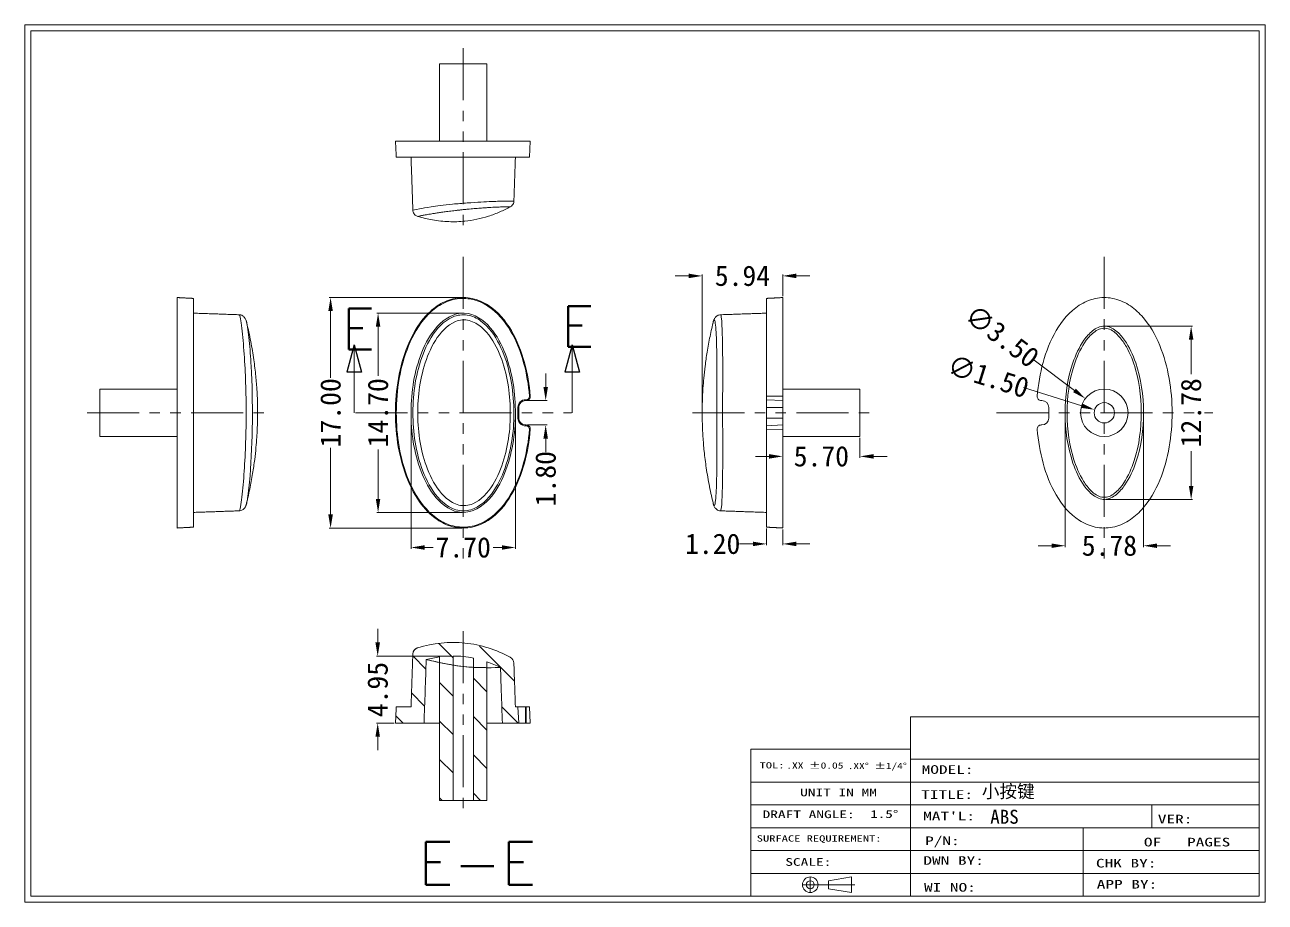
# Model space of a CAD drawing. Extents: x 25 to 585, y 188 to 465.
# Drawn here: x 459.1 to 550.6, y 374.3 to 439 of the extents above; entities that cross this region are included whole.
import ezdxf
from ezdxf.enums import TextEntityAlignment as Align

# ---------------------------------------------------------------- set-up
doc = ezdxf.new("R2010")
doc.units = 0
doc.header["$MEASUREMENT"] = 0
doc.linetypes.add('PHANTOM', pattern=[2.5, 1.25, -0.25, 0.25, -0.25, 0.25, -0.25])
doc.layers.add('40', color=7, linetype='Continuous')
doc.layers.add('TOP', color=7, linetype='Continuous')
doc.styles.add('blockfont', font='simplex.shx', dxfattribs={"bigfont": 'bigfont'})
doc.dimstyles.new('2', dxfattribs={"dimtxt": 1.5, "dimasz": 1, "dimexe": 0.1, "dimexo": 0.1, "dimgap": 0.09, "dimtad": 0, "dimzin": 0, "dimdsep": 46, "dimtxsty": 'Standard', "dimcen": 0, "dimclrd": 4, "dimclre": 4, "dimclrt": 3, "dimadec": 1, "dimazin": 0, "dimtfac": 1, "dimtofl": 0, "dimtmove": 0, "dimatfit": 3, "dimfxl": 0.18, "dimtolj": 1, "dimtzin": 0, "dimlwd": 9, "dimlwe": 9, "dimarcsym": 0})

# ---------------------------------------------------------------- blocks, each defined once
blk = doc.blocks.new('HATCH9')
at = {"color": 200, "linetype": 'Continuous'}
for p, q in [((485.055, 370.468), (485.605, 371.017)), ((486.309, 368.894), (487.277, 369.86)), ((489.044, 368.798), (490.011, 369.765)), ((479.355, 367.6), (479.551, 367.796)), ((481.38, 366.796), (482.381, 367.796)), ((484.21, 366.796), (485.211, 367.796)), ((487.04, 366.796), (488.041, 367.796)), ((489.87, 366.796), (490.922, 367.848)), ((479.355, 364.773), (479.878, 365.296)), ((481.707, 364.296), (482.708, 365.296)), ((484.537, 364.296), (485.538, 365.296)), ((487.367, 364.296), (488.368, 365.296)), ((488.161, 362.263), (490.735, 364.834)), ((485.055, 361.986), (486.267, 363.197))]:
    blk.add_line(p, q, dxfattribs=at)
blk = doc.blocks.new('ASSORTED_DRAFT9')
at = {"color": 13}
for p, q in [((525.658, 376.797, 525.658), (523.658, 377.333)), ((523.658, 376.261), (523.658, 377.333)), ((525.658, 376.797, 525.658), (523.658, 376.261))]:
    blk.add_line(p, q, dxfattribs=at)
blk = doc.blocks.new('ASSORTED_DRAFT10')
at = {"color": 13}
for p, q in [((525.658, 355.314, 525.658), (523.658, 355.85)), ((523.658, 354.778), (523.658, 355.85)), ((525.658, 355.314, 525.658), (523.658, 354.778))]:
    blk.add_line(p, q, dxfattribs=at)
blk = doc.blocks.new('*D15')
at = {"color": 4, "linetype": 'Continuous', "lineweight": 9}
for p, q in [((491.371, 418.882), (481.584, 418.882)), ((481.684, 417.882), (481.684, 412.972)), ((481.684, 402.882), (481.684, 407.792)), ((491.371, 401.882), (481.584, 401.882))]:
    blk.add_line(p, q, dxfattribs=at)
for points in [[(481.517, 417.882), (481.851, 417.882), (481.684, 418.882)], [(481.517, 402.882), (481.851, 402.882), (481.684, 401.882)]]:
    blk.add_solid(points, dxfattribs=at)
at = {"layer": 'Defpoints', "color": 0, "linetype": 'Continuous', "lineweight": 9}
for p in [(491.471, 418.882), (481.684, 401.882), (491.471, 401.882)]:
    blk.add_point(p, dxfattribs=at)
at = {"color": 3, "linetype": 'Continuous', "lineweight": 9, "insert": (481.684, 410.382), "char_height": 1.5, "attachment_point": 5, "rotation": 90}
blk.add_mtext('\\A1;17.00', dxfattribs=at)
blk = doc.blocks.new('*D16')
at = {"color": 4, "linetype": 'Continuous', "lineweight": 9}
for p, q in [((491.371, 417.732), (485.088, 417.732)), ((485.188, 416.732), (485.188, 413.097)), ((485.188, 404.032), (485.188, 407.667)), ((491.371, 403.032), (485.088, 403.032))]:
    blk.add_line(p, q, dxfattribs=at)
for points in [[(485.021, 416.732), (485.354, 416.732), (485.188, 417.732)], [(485.021, 404.032), (485.354, 404.032), (485.188, 403.032)]]:
    blk.add_solid(points, dxfattribs=at)
at = {"layer": 'Defpoints', "color": 0, "linetype": 'Continuous', "lineweight": 9}
for p in [(485.188, 417.732), (491.471, 417.732), (491.471, 403.032)]:
    blk.add_point(p, dxfattribs=at)
at = {"color": 3, "linetype": 'Continuous', "lineweight": 9, "insert": (485.188, 410.382), "char_height": 1.5, "attachment_point": 5, "rotation": 90}
blk.add_mtext('\\A1;14.70', dxfattribs=at)
blk = doc.blocks.new('*D17')
at = {"color": 4, "linetype": 'Continuous', "lineweight": 9}
for p, q in [((487.621, 410.282), (487.621, 400.345)), ((495.321, 410.282), (495.321, 400.345)), ((488.621, 400.445), (489.256, 400.445)), ((494.321, 400.445), (493.686, 400.445))]:
    blk.add_line(p, q, dxfattribs=at)
for points in [[(488.621, 400.611), (488.621, 400.278), (487.621, 400.445)], [(494.321, 400.611), (494.321, 400.278), (495.321, 400.445)]]:
    blk.add_solid(points, dxfattribs=at)
at = {"layer": 'Defpoints', "color": 0, "linetype": 'Continuous', "lineweight": 9}
for p in [(487.621, 410.382), (495.321, 410.382), (495.321, 400.445)]:
    blk.add_point(p, dxfattribs=at)
at = {"color": 3, "linetype": 'Continuous', "lineweight": 9, "insert": (491.471, 400.445), "char_height": 1.5, "attachment_point": 5}
blk.add_mtext('\\A1;7.70', dxfattribs=at)
blk = doc.blocks.new('*D18')
at = {"color": 4, "linetype": 'Continuous', "lineweight": 9}
for p, q in [((535.881, 410.282), (535.881, 400.475)), ((541.664, 410.282), (541.664, 400.475)), ((534.881, 400.575), (533.881, 400.575)), ((542.664, 400.575), (543.664, 400.575))]:
    blk.add_line(p, q, dxfattribs=at)
for points in [[(534.881, 400.742), (534.881, 400.409), (535.881, 400.575)], [(542.664, 400.742), (542.664, 400.409), (541.664, 400.575)]]:
    blk.add_solid(points, dxfattribs=at)
at = {"layer": 'Defpoints', "color": 0, "linetype": 'Continuous', "lineweight": 9}
for p in [(535.881, 410.382), (541.664, 410.382), (541.664, 400.575)]:
    blk.add_point(p, dxfattribs=at)
at = {"color": 3, "linetype": 'Continuous', "lineweight": 9, "insert": (539.148, 400.575), "char_height": 1.5, "attachment_point": 5}
blk.add_mtext('\\A1;5.78', dxfattribs=at)
blk = doc.blocks.new('*D19')
at = {"color": 4, "linetype": 'Continuous', "lineweight": 9}
for p, q in [((538.872, 416.773), (545.278, 416.773)), ((545.178, 415.773), (545.178, 413.222)), ((545.178, 404.991), (545.178, 407.542)), ((538.873, 403.991), (545.278, 403.991))]:
    blk.add_line(p, q, dxfattribs=at)
for points in [[(545.012, 415.773), (545.345, 415.773), (545.178, 416.773)], [(545.012, 404.991), (545.345, 404.991), (545.178, 403.991)]]:
    blk.add_solid(points, dxfattribs=at)
at = {"layer": 'Defpoints', "color": 0, "linetype": 'Continuous', "lineweight": 9}
for p in [(538.772, 416.773), (545.178, 416.773), (538.773, 403.991)]:
    blk.add_point(p, dxfattribs=at)
at = {"color": 3, "linetype": 'Continuous', "lineweight": 9, "insert": (545.178, 410.382), "char_height": 1.5, "attachment_point": 5, "rotation": 90}
blk.add_mtext('\\A1;12.78', dxfattribs=at)
blk = doc.blocks.new('*D20')
at = {"color": 4, "linetype": 'Continuous', "lineweight": 9}
blk.add_line((533.603, 414.257), (536.572, 412.031), dxfattribs=at)
blk.add_solid([(536.672, 412.165), (536.472, 411.898), (537.372, 411.431)], dxfattribs=at)
at = {"layer": 'Defpoints', "color": 0, "linetype": 'Continuous', "lineweight": 9}
for p in [(537.372, 411.431), (540.173, 409.332)]:
    blk.add_point(p, dxfattribs=at)
at = {"color": 3, "linetype": 'Continuous', "lineweight": 9, "insert": (531.23, 416.035), "char_height": 1.5, "attachment_point": 5, "rotation": 323.1445}
blk.add_mtext('\\A1;∅3.50', dxfattribs=at)
blk = doc.blocks.new('*D21')
at = {"color": 4, "linetype": 'Continuous', "lineweight": 9}
blk.add_line((532.804, 412.247), (537.102, 410.904), dxfattribs=at)
blk.add_solid([(537.152, 411.063), (537.052, 410.745), (538.057, 410.606)], dxfattribs=at)
at = {"layer": 'Defpoints', "color": 0, "linetype": 'Continuous', "lineweight": 9}
for p in [(538.057, 410.606), (539.488, 410.158)]:
    blk.add_point(p, dxfattribs=at)
at = {"color": 3, "linetype": 'Continuous', "lineweight": 9, "insert": (530.213, 413.058), "char_height": 1.5, "attachment_point": 5, "rotation": 342.64046}
blk.add_mtext('\\A1;∅1.50', dxfattribs=at)
blk = doc.blocks.new('*D22')
at = {"color": 4, "linetype": 'Continuous', "lineweight": 9}
for p, q in [((497.555, 412.282), (497.555, 413.282)), ((496.222, 411.282), (497.655, 411.282)), ((496.222, 409.482), (497.655, 409.482)), ((497.555, 408.482), (497.555, 407.482))]:
    blk.add_line(p, q, dxfattribs=at)
for points in [[(497.388, 412.282), (497.721, 412.282), (497.555, 411.282)], [(497.388, 408.482), (497.721, 408.482), (497.555, 409.482)]]:
    blk.add_solid(points, dxfattribs=at)
at = {"layer": 'Defpoints', "color": 0, "linetype": 'Continuous', "lineweight": 9}
for p in [(496.122, 411.282), (496.122, 409.482), (497.555, 409.482)]:
    blk.add_point(p, dxfattribs=at)
at = {"color": 3, "linetype": 'Continuous', "lineweight": 9, "insert": (497.555, 405.517), "char_height": 1.5, "attachment_point": 5, "rotation": 90}
blk.add_mtext('\\A1;1.80', dxfattribs=at)
blk = doc.blocks.new('*D23')
at = {"color": 4, "linetype": 'Continuous', "lineweight": 9}
for p, q in [((513.843, 401.845), (513.843, 400.609)), ((515.043, 401.782), (515.043, 400.609)), ((512.843, 400.709), (511.843, 400.709)), ((516.043, 400.709), (517.043, 400.709))]:
    blk.add_line(p, q, dxfattribs=at)
for points in [[(512.843, 400.875), (512.843, 400.542), (513.843, 400.709)], [(516.043, 400.875), (516.043, 400.542), (515.043, 400.709)]]:
    blk.add_solid(points, dxfattribs=at)
at = {"layer": 'Defpoints', "color": 0, "linetype": 'Continuous', "lineweight": 9}
for p in [(513.843, 401.945), (515.043, 401.882), (513.843, 400.709)]:
    blk.add_point(p, dxfattribs=at)
at = {"color": 3, "linetype": 'Continuous', "lineweight": 9, "insert": (509.878, 400.709), "char_height": 1.5, "attachment_point": 5}
blk.add_mtext('\\A1;1.20', dxfattribs=at)
blk = doc.blocks.new('*D24')
at = {"color": 4, "linetype": 'Continuous', "lineweight": 9}
for p, q in [((508.102, 420.479), (507.102, 420.479)), ((509.102, 410.482), (509.102, 420.579)), ((515.043, 418.979), (515.043, 420.579)), ((516.043, 420.479), (517.043, 420.479))]:
    blk.add_line(p, q, dxfattribs=at)
for points in [[(508.102, 420.646), (508.102, 420.312), (509.102, 420.479)], [(516.043, 420.646), (516.043, 420.312), (515.043, 420.479)]]:
    blk.add_solid(points, dxfattribs=at)
at = {"layer": 'Defpoints', "color": 0, "linetype": 'Continuous', "lineweight": 9}
for p in [(509.102, 420.479), (515.043, 418.879), (509.102, 410.382)]:
    blk.add_point(p, dxfattribs=at)
at = {"color": 3, "linetype": 'Continuous', "lineweight": 9, "insert": (512.073, 420.479), "char_height": 1.5, "attachment_point": 5}
blk.add_mtext('\\A1;5.94', dxfattribs=at)
blk = doc.blocks.new('*D25')
at = {"color": 4, "linetype": 'Continuous', "lineweight": 9}
for p, q in [((515.044, 408.532), (515.044, 407.064)), ((520.743, 408.532), (520.743, 407.064)), ((514.044, 407.164), (513.044, 407.164)), ((521.743, 407.164), (522.743, 407.164))]:
    blk.add_line(p, q, dxfattribs=at)
for points in [[(514.044, 407.331), (514.044, 406.998), (515.044, 407.164)], [(521.743, 407.331), (521.743, 406.998), (520.743, 407.164)]]:
    blk.add_solid(points, dxfattribs=at)
at = {"layer": 'Defpoints', "color": 0, "linetype": 'Continuous', "lineweight": 9}
for p in [(515.044, 408.632), (520.743, 408.632), (520.743, 407.164)]:
    blk.add_point(p, dxfattribs=at)
at = {"color": 3, "linetype": 'Continuous', "lineweight": 9, "insert": (517.894, 407.164), "char_height": 1.5, "attachment_point": 5}
blk.add_mtext('\\A1;5.70', dxfattribs=at)
blk = doc.blocks.new('*D26')
at = {"color": 4, "linetype": 'Continuous', "lineweight": 9}
for p, q in [((485.16, 393.44), (485.16, 394.44)), ((490.621, 392.44), (485.06, 392.44)), ((486.371, 387.49), (485.06, 387.49)), ((485.16, 386.49), (485.16, 385.49))]:
    blk.add_line(p, q, dxfattribs=at)
for points in [[(484.993, 393.44), (485.327, 393.44), (485.16, 392.44)], [(484.993, 386.49), (485.327, 386.49), (485.16, 387.49)]]:
    blk.add_solid(points, dxfattribs=at)
at = {"layer": 'Defpoints', "color": 0, "linetype": 'Continuous', "lineweight": 9}
for p in [(485.16, 392.44), (490.721, 392.44), (486.471, 387.49)]:
    blk.add_point(p, dxfattribs=at)
at = {"color": 3, "linetype": 'Continuous', "lineweight": 9, "insert": (485.16, 389.965), "char_height": 1.5, "attachment_point": 5, "rotation": 90}
blk.add_mtext('\\A1;4.95', dxfattribs=at)
blk = doc.blocks.new('*T146')
at = {"linetype": 'ByBlock', "width": 1.2}
blk.add_text('WI NO:', height=1.8, dxfattribs=at).set_placement((320.43, 5.76), (331.23, 5.76), align=Align.FIT)
blk = doc.blocks.new('*T150')
at = {"linetype": 'ByBlock', "width": 1.090909}
blk.add_text('DRAFT ANGLE:', height=1.6, dxfattribs=at).set_placement((279.54, 21.07), (298.74, 21.07), align=Align.FIT)
blk = doc.blocks.new('*T152')
at = {"linetype": 'ByBlock', "width": 1.111111}
blk.add_text('UNIT IN MM', height=1.6, dxfattribs=at).set_placement((287.36, 25.63), (303.36, 25.63), align=Align.FIT)
blk = doc.blocks.new('*T149')
at = {"linetype": 'ByBlock', "width": 1.309524}
blk.add_text('.XX %%p0.05', height=1.3, dxfattribs=at).set_placement((284.48, 31.39), (296.39, 31.39), align=Align.FIT)
blk = doc.blocks.new('*T153')
at = {"linetype": 'ByBlock', "width": 1.2}
blk.add_text('SCALE:', height=1.6, dxfattribs=at).set_placement((284.27, 11.14), (293.87, 11.14), align=Align.FIT)
blk = doc.blocks.new('*T151')
at = {"linetype": 'ByBlock', "width": 1.071429}
blk.add_text('SURFACE REQUIREMENT:', height=1.3, dxfattribs=at).set_placement((278.32, 16.19), (304.32, 16.19), align=Align.FIT)
blk = doc.blocks.new('*T148')
at = {"linetype": 'ByBlock', "width": 1.333333}
blk.add_text('TOL:', height=1.3, dxfattribs=at).set_placement((278.91, 31.43), (284.11, 31.43), align=Align.FIT)
blk = doc.blocks.new('*T154')
at = {"linetype": 'ByBlock', "width": 1.571429}
blk.add_text('1.5%%d', height=1.6, dxfattribs=at).set_placement((301.97, 21.12), (307.84, 21.12), align=Align.FIT)
blk = doc.blocks.new('*T147')
at = {"linetype": 'ByBlock', "width": 1.1875}
blk.add_text('.XX%%d %%p1/4%%d', height=1.3, dxfattribs=at).set_placement((297.28, 31.29), (309.63, 31.29), align=Align.FIT)
blk = doc.blocks.new('*T158')
at = {"linetype": 'ByBlock', "width": 1.285714}
blk.add_text('TITLE:', height=1.8, dxfattribs=at).set_placement((319.85, 25.09), (330.65, 25.09), align=Align.FIT)
blk = doc.blocks.new('*T155')
at = {"linetype": 'ByBlock', "width": 1.2}
blk.add_text('MODEL:', height=1.8, dxfattribs=at).set_placement((319.94, 30.3), (330.74, 30.3), align=Align.FIT)
blk = doc.blocks.new('*T157')
at = {"linetype": 'ByBlock', "width": 1.333333}
blk.add_text('P/N:', height=1.8, dxfattribs=at).set_placement((320.66, 15.46), (327.86, 15.46), align=Align.FIT)
blk = doc.blocks.new('*T156')
at = {"linetype": 'ByBlock', "width": 1.105263}
blk.add_text('DWN BY:', height=1.8, dxfattribs=at).set_placement((320.3, 11.35), (332.9, 11.35), align=Align.FIT)
blk = doc.blocks.new('*T159')
at = {"linetype": 'ByBlock', "width": 1.333333}
blk.add_text("MAT'L:", height=1.8, dxfattribs=at).set_placement((320.26, 20.61), (331.06, 20.61), align=Align.FIT)
blk = doc.blocks.new('*T144')
at = {"linetype": 'ByBlock', "width": 1.166667}
blk.add_text('APP BY:', height=1.8, dxfattribs=at).set_placement((356.43, 6.4), (369.03, 6.4), align=Align.FIT)
blk = doc.blocks.new('*T161')
at = {"linetype": 'ByBlock', "width": 1.034483}
blk.add_text('OF   PAGES', height=1.8, dxfattribs=at).set_placement((366.25, 15.18), (384.25, 15.18), align=Align.FIT)
blk = doc.blocks.new('*T160')
at = {"linetype": 'ByBlock', "width": 1.2}
blk.add_text('VER:', height=1.8, dxfattribs=at).set_placement((369.15, 19.98), (376.35, 19.98), align=Align.FIT)
blk = doc.blocks.new('*T145')
at = {"linetype": 'ByBlock', "width": 1.166667}
blk.add_text('CHK BY:', height=1.8, dxfattribs=at).set_placement((356.26, 10.79), (368.86, 10.79), align=Align.FIT)

msp = doc.modelspace()

# ---------------------------------------------------------------- linework, layer by layer
at = {"color": 7, "linetype": 'Continuous', "lineweight": 9}
for p, q in [((459.123, 374.282), (459.123, 439)), ((459.123, 439), (550.643, 439)), ((459.558, 374.718), (459.558, 438.564)), ((459.558, 438.564), (550.207, 438.564)), ((550.207, 374.718), (550.207, 438.564)), ((550.643, 374.282), (550.643, 439)), ((459.558, 374.718), (550.207, 374.718)), ((459.123, 374.282), (550.643, 374.282))]:
    msp.add_line(p, q, dxfattribs=at)
at = {"lineweight": 9}
for p, q in [((524.466, 387.966), (550.207, 387.966)), ((524.466, 387.966), (524.466, 374.718)), ((550.207, 387.966), (550.207, 374.718)), ((512.685, 385.578), (512.685, 374.718)), ((512.685, 385.578), (524.466, 385.578)), ((524.466, 385.578), (524.466, 374.718)), ((524.466, 384.827), (550.207, 384.827)), ((524.466, 383.141), (512.685, 383.141)), ((524.466, 383.141), (550.207, 383.141)), ((512.685, 381.457), (524.466, 381.457)), ((524.466, 381.457), (550.207, 381.457)), ((542.27, 379.772), (542.27, 381.457)), ((512.685, 379.772), (524.466, 379.772)), ((524.466, 379.772), (550.207, 379.772)), ((537.223, 379.772), (537.223, 374.718)), ((512.685, 378.087), (524.466, 378.087)), ((524.466, 378.087), (550.207, 378.087)), ((512.685, 376.402), (524.466, 376.402)), ((524.466, 376.402), (550.207, 376.402)), ((518.433, 375.856), (520.13, 376.141)), ((518.433, 375.856), (518.433, 375.278)), ((518.433, 375.278), (520.13, 374.994)), ((520.13, 376.141), (520.13, 374.994))]:
    msp.add_line(p, q, dxfattribs=at)
at = {"color": 3, "lineweight": 9}
for p, q in [((516.502, 375.567), (520.365, 375.567)), ((517.076, 376.141), (517.076, 374.994))]:
    msp.add_line(p, q, dxfattribs=at)
at = {"lineweight": 9}
for radius in [0.573, 0.289]:
    msp.add_circle((517.076, 375.567), radius, dxfattribs=at)
at = {"layer": '40', "color": 1, "linetype": 'PHANTOM', "lineweight": 9, "ltscale": 3.06898}
for p, q in [((491.471, 437.269), (491.471, 423.597)), ((491.471, 421.882), (491.471, 398.882)), ((538.772, 421.882), (538.772, 398.882)), ((463.718, 410.382), (477.082, 410.382)), ((483.521, 410.382), (499.471, 410.382)), ((508.377, 410.382), (521.741, 410.382)), ((530.823, 410.382), (546.772, 410.382)), ((491.471, 394.265), (491.471, 380.593))]:
    msp.add_line(p, q, dxfattribs=at)
at = {"layer": '40', "color": 7, "linetype": 'Continuous', "lineweight": 9}
for p, q in [((489.721, 436.125), (493.221, 436.125)), ((489.721, 436.125), (489.721, 430.425)), ((493.221, 430.425), (493.221, 436.125)), ((496.358, 429.225), (496.421, 430.425)), ((496.359, 429.225), (496.422, 430.425)), ((464.658, 408.632), (464.658, 412.132)), ((470.358, 412.132), (464.658, 412.132)), ((520.743, 412.132), (515.044, 412.132)), ((520.743, 408.632), (520.743, 412.132)), ((496.122, 411.345), (496.071, 411.345)), ((496.071, 411.345), (496.071, 411.282)), ((496.071, 411.282), (496.122, 411.282)), ((496.122, 411.282), (496.122, 411.345)), ((496.358, 411.601), (496.421, 411.606)), ((513.843, 411.601), (515.043, 411.606)), ((513.843, 411.345), (513.843, 411.601)), ((515.043, 411.282), (513.843, 411.345)), ((513.843, 411.345), (513.843, 410.782)), ((515.043, 411.606), (515.043, 411.282)), ((515.043, 411.282), (515.043, 410.782)), ((534.172, 411.282), (534.122, 411.282)), ((495.508, 410.782), (495.508, 409.982)), ((495.571, 410.782), (495.508, 410.782)), ((495.571, 409.982), (495.571, 410.782)), ((513.843, 410.782), (513.843, 409.982)), ((515.043, 410.782), (513.843, 410.782)), ((515.043, 409.982), (515.043, 410.782)), ((534.672, 409.982), (534.672, 410.782)), ((495.508, 409.982), (495.571, 409.982)), ((496.071, 409.482), (496.071, 409.419)), ((496.122, 409.482), (496.071, 409.482)), ((496.071, 409.419), (496.122, 409.419)), ((496.122, 409.419), (496.122, 409.482)), ((496.421, 409.157), (496.358, 409.162)), ((513.843, 409.419), (513.843, 409.982)), ((513.843, 409.982), (515.043, 409.982)), ((513.843, 409.419), (515.043, 409.482)), ((513.843, 409.419), (513.843, 409.162)), ((515.043, 409.157), (513.843, 409.162)), ((515.043, 409.982), (515.043, 409.482)), ((515.043, 409.482), (515.043, 409.157)), ((534.122, 409.482), (534.172, 409.482)), ((464.658, 408.632), (470.358, 408.632)), ((515.044, 408.632), (520.743, 408.632)), ((489.721, 392.372), (489.721, 381.79)), ((490.721, 392.44), (490.721, 381.79)), ((492.221, 381.79), (492.221, 392.292)), ((493.221, 381.79), (493.221, 392.017)), ((487.621, 388.69), (486.533, 388.69)), ((495.508, 388.69), (495.32, 388.69)), ((495.508, 388.69), (495.571, 387.49)), ((495.508, 388.69), (496.071, 388.69)), ((496.071, 388.69), (496.071, 387.49)), ((496.122, 388.69), (496.071, 388.69)), ((496.122, 388.69), (496.359, 388.69)), ((496.122, 387.49), (496.122, 388.69)), ((496.422, 387.49), (496.359, 388.69)), ((488.579, 387.49), (486.471, 387.49)), ((495.571, 387.49), (494.362, 387.49)), ((496.071, 387.49), (495.571, 387.49)), ((496.071, 387.49), (496.122, 387.49)), ((496.422, 387.49), (496.122, 387.49)), ((489.721, 381.79), (490.721, 381.79)), ((490.721, 381.79), (492.221, 381.79)), ((492.221, 381.79), (493.221, 381.79))]:
    msp.add_line(p, q, dxfattribs=at)
at = {"layer": '40', "color": 1, "linetype": 'Continuous', "lineweight": 9}
for p, q in [((483.42, 415.382), (483.42, 410.382)), ((499.503, 415.382), (499.503, 410.382))]:
    msp.add_line(p, q, dxfattribs=at)
at = {"layer": '40', "color": 7, "linetype": 'Continuous', "lineweight": 9}
for radius in [1.75, 0.75]:
    msp.add_circle((538.772, 410.382), radius, dxfattribs=at)
at = {"layer": '40', "color": 7, "linetype": 'Continuous', "lineweight": 9, "extrusion": (0, 0, -1)}
for centre, radius, start, end in [((-496.071, 410.782), 0.563, 0, 90), ((-496.122, 411.582), 0.3, 175.30003, 270), ((-534.172, 410.782), 0.5, 90, 180), ((-496.071, 409.982), 0.563, 270, 0), ((-496.122, 409.182), 0.3, 90, 184.69997), ((-534.172, 409.982), 0.5, 180, 270)]:
    msp.add_arc(centre, radius, start, end, dxfattribs=at)
at = {"layer": '40', "color": 7, "linetype": 'Continuous', "lineweight": 9}
for centre, radius, start, end in [((496.071, 410.782), 0.5, 90, 180), ((496.122, 411.582), 0.237, 270, 4.69997), ((534.122, 411.582), 0.3, 175.30003, 270), ((496.071, 409.982), 0.5, 180, 270), ((496.122, 409.182), 0.237, 355.30003, 90), ((534.122, 409.182), 0.3, 90, 184.69997), ((488.256, 392.568), 0.5, 106.43385, 178), ((494.708, 391.904), 0.5, 2, 61.67633)]:
    msp.add_arc(centre, radius, start, end, dxfattribs=at)
for points, knots in [([(496.421, 430.425), (496.351, 430.425), (496.212, 430.425), (495.765, 430.425), (495.453, 430.425), (494.59, 430.425), (494.042, 430.425), (492.957, 430.425), (492.562, 430.425), (491.722, 430.425), (491.289, 430.425), (490.447, 430.425), (490.044, 430.425), (489.32, 430.425), (488.994, 430.425), (488.132, 430.425), (487.706, 430.425), (487.059, 430.425), (486.837, 430.425), (486.54, 430.425), (486.478, 430.425), (486.473, 430.425), (486.469, 430.425), (486.464, 430.425)], [0, 0, 0, 0, 0.124984, 0.124984, 0.249967, 0.249967, 0.374951, 0.374951, 0.437443, 0.437443, 0.499934, 0.499934, 0.562426, 0.562426, 0.624918, 0.624918, 0.749902, 0.749902, 0.874885, 0.874885, 0.999869, 0.999869, 1, 1, 1, 1]), ([(496.358, 429.225), (496.289, 429.225), (496.15, 429.225), (495.705, 429.225), (495.395, 429.225), (494.539, 429.225), (493.997, 429.225), (492.928, 429.225), (492.541, 429.225), (491.717, 429.225), (491.293, 429.225), (490.467, 429.225), (490.071, 429.225), (489.359, 429.225), (489.037, 429.225), (488.186, 429.225), (487.762, 429.225), (487.12, 429.225), (486.898, 429.225), (486.603, 429.225), (486.54, 429.225), (486.536, 429.225), (486.531, 429.225), (486.527, 429.225)], [0, 0, 0, 0, 0.124977, 0.124977, 0.249955, 0.249955, 0.374932, 0.374932, 0.43742, 0.43742, 0.499909, 0.499909, 0.562398, 0.562398, 0.624886, 0.624886, 0.749864, 0.749864, 0.874841, 0.874841, 0.999818, 0.999818, 1, 1, 1, 1]), ([(487.757, 425.329), (487.749, 425.33), (487.904, 425.364), (488.445, 425.466), (488.724, 425.517), (489.501, 425.634), (490.009, 425.704), (491.03, 425.804), (491.41, 425.834), (492.136, 425.884), (492.479, 425.905), (493.377, 425.957), (493.804, 425.976), (494.466, 425.996), (494.703, 425.998), (495.039, 425.997), (495.14, 425.994), (495.2, 425.993), (495.204, 425.992), (495.209, 425.993)], [0, 0, 0, 0, 0.203721, 0.203721, 0.328698, 0.328698, 0.453675, 0.453675, 0.516163, 0.516163, 0.578652, 0.578652, 0.703629, 0.703629, 0.828606, 0.828606, 0.953583, 0.953583, 1, 1, 1, 1]), ([(494.95, 425.57), (494.946, 425.57), (494.941, 425.57), (494.937, 425.57), (494.932, 425.57), (494.912, 425.571), (494.882, 425.571), (494.794, 425.571), (494.736, 425.571), (494.59, 425.57), (494.501, 425.569), (494.341, 425.565), (494.282, 425.564), (494.156, 425.56), (494.088, 425.557), (493.869, 425.549), (493.702, 425.541), (493.407, 425.523), (493.301, 425.517), (493.073, 425.502), (492.952, 425.494), (492.756, 425.48), (492.688, 425.474), (492.547, 425.464), (492.474, 425.458), (492.323, 425.446), (492.246, 425.439), (492.086, 425.426), (492.004, 425.418), (491.835, 425.403), (491.75, 425.395), (491.578, 425.378), (491.491, 425.369), (491.318, 425.351), (491.233, 425.341), (491.065, 425.322), (490.982, 425.313), (490.741, 425.284), (490.591, 425.265), (490.307, 425.228), (490.177, 425.211), (489.933, 425.177), (489.819, 425.161), (489.606, 425.13), (489.508, 425.116), (489.325, 425.088), (489.24, 425.074), (489.082, 425.048), (489.009, 425.036), (488.804, 425.001), (488.689, 424.98), (488.492, 424.944), (488.411, 424.928), (488.312, 424.908), (488.282, 424.902), (488.231, 424.891), (488.209, 424.887), (488.14, 424.872), (488.117, 424.868), (488.113, 424.866)], [0, 0, 0, 0, 0.007872, 0.007872, 0.03914, 0.03914, 0.101677, 0.101677, 0.164214, 0.164214, 0.226751, 0.226751, 0.258019, 0.258019, 0.289288, 0.289288, 0.351825, 0.351825, 0.383093, 0.383093, 0.414362, 0.414362, 0.429996, 0.429996, 0.44563, 0.44563, 0.461265, 0.461265, 0.476899, 0.476899, 0.492533, 0.492533, 0.508167, 0.508167, 0.523801, 0.523801, 0.539436, 0.539436, 0.570704, 0.570704, 0.601973, 0.601973, 0.633241, 0.633241, 0.66451, 0.66451, 0.695778, 0.695778, 0.727047, 0.727047, 0.789583, 0.789583, 0.85212, 0.85212, 0.883389, 0.883389, 0.914657, 0.914657, 1, 1, 1, 1]), ([(488.119, 424.872), (488.479, 424.761), (489.232, 424.58), (490.401, 424.454), (491.496, 424.487), (492.475, 424.638), (493.342, 424.868), (494.168, 425.178), (494.69, 425.434), (494.936, 425.57)], [0, 0, 0, 0, 0.159716, 0.330516, 0.498883, 0.624969, 0.751915, 0.880672, 1, 1, 1, 1]), ([(494.937, 425.568), (494.972, 425.586), (495.048, 425.634), (495.14, 425.743), (495.197, 425.872), (495.205, 425.956), (495.204, 425.993)], [0, 0, 0, 0, 0.217948, 0.516503, 0.795263, 1, 1, 1, 1]), ([(487.759, 425.33), (487.759, 425.285), (487.772, 425.191), (487.835, 425.064), (487.925, 424.964), (488.021, 424.903), (488.086, 424.872), (488.116, 424.867), (488.12, 424.866)], [0, 0, 0, 0, 0.209543, 0.456652, 0.663584, 0.843365, 0.999693, 1, 1, 1, 1]), ([(470.358, 418.884), (470.358, 418.879), (470.358, 418.862), (470.358, 418.742), (470.358, 418.574), (470.358, 418.124), (470.358, 417.839), (470.358, 416.892), (470.358, 416.137), (470.358, 414.57), (470.358, 413.753), (470.358, 412.071), (470.358, 411.23), (470.358, 408.704), (470.358, 406.99), (470.358, 404.63), (470.358, 403.879), (470.358, 402.926), (470.358, 402.646), (470.358, 402.191), (470.358, 402.025), (470.358, 401.902), (470.358, 401.885), (470.358, 401.88)], [0, 0, 0, 0, 0.027835, 0.027835, 0.086853, 0.086853, 0.145871, 0.145871, 0.263907, 0.263907, 0.381942, 0.381942, 0.499978, 0.499978, 0.73605, 0.73605, 0.854085, 0.854085, 0.913103, 0.913103, 0.972121, 0.972121, 1, 1, 1, 1]), ([(471.558, 418.821), (471.558, 418.816), (471.558, 418.8), (471.558, 418.682), (471.558, 418.517), (471.558, 418.074), (471.558, 417.793), (471.558, 416.857), (471.558, 416.108), (471.558, 414.551), (471.558, 413.738), (471.558, 412.064), (471.558, 411.226), (471.558, 408.711), (471.558, 407.004), (471.558, 404.659), (471.558, 403.914), (471.558, 402.972), (471.558, 402.696), (471.558, 402.248), (471.558, 402.085), (471.558, 401.965), (471.558, 401.948), (471.558, 401.943)], [0, 0, 0, 0, 0.027795, 0.027795, 0.086814, 0.086814, 0.145833, 0.145833, 0.26387, 0.26387, 0.381907, 0.381907, 0.499945, 0.499945, 0.736019, 0.736019, 0.854057, 0.854057, 0.913075, 0.913075, 0.972094, 0.972094, 1, 1, 1, 1]), ([(496.421, 411.606), (496.351, 412.449), (496.212, 413.277), (495.765, 414.902), (495.453, 415.708), (494.59, 417.176), (494.042, 417.843), (492.957, 418.545), (492.562, 418.718), (491.722, 418.901), (491.289, 418.905), (490.447, 418.742), (490.044, 418.574), (489.32, 418.124), (488.994, 417.839), (488.132, 416.892), (487.706, 416.137), (487.059, 414.57), (486.837, 413.753), (486.54, 412.071), (486.471, 411.23), (486.47, 408.704), (486.732, 406.99), (487.704, 404.63), (488.127, 403.879), (488.992, 402.926), (489.312, 402.646), (490.04, 402.191), (490.436, 402.025), (491.282, 401.858), (491.72, 401.864), (492.551, 402.042), (492.952, 402.216), (494.03, 402.91), (494.59, 403.588), (495.45, 405.052), (495.76, 405.848), (496.213, 407.486), (496.351, 408.317), (496.421, 409.157)], [0, 0, 0, 0, 0.0625, 0.0625, 0.125, 0.125, 0.1875, 0.1875, 0.21875, 0.21875, 0.25, 0.25, 0.28125, 0.28125, 0.3125, 0.3125, 0.375, 0.375, 0.4375, 0.4375, 0.5, 0.5, 0.625, 0.625, 0.6875, 0.6875, 0.71875, 0.71875, 0.75, 0.75, 0.78125, 0.78125, 0.8125, 0.8125, 0.875, 0.875, 0.9375, 0.9375, 1, 1, 1, 1]), ([(496.358, 411.601), (496.289, 412.44), (496.15, 413.265), (495.705, 414.881), (495.395, 415.682), (494.539, 417.138), (493.997, 417.797), (492.928, 418.489), (492.541, 418.659), (491.717, 418.837), (491.293, 418.842), (490.467, 418.682), (490.071, 418.517), (489.359, 418.074), (489.037, 417.793), (488.186, 416.857), (487.762, 416.108), (487.12, 414.551), (486.898, 413.738), (486.603, 412.064), (486.534, 411.226), (486.533, 408.711), (486.794, 407.004), (487.76, 404.659), (488.18, 403.914), (489.035, 402.972), (489.351, 402.696), (490.067, 402.248), (490.456, 402.085), (491.286, 401.922), (491.715, 401.927), (492.53, 402.102), (492.923, 402.273), (493.984, 402.956), (494.539, 403.626), (495.393, 405.078), (495.701, 405.869), (496.151, 407.499), (496.289, 408.326), (496.358, 409.162)], [0, 0, 0, 0, 0.0625, 0.0625, 0.125, 0.125, 0.1875, 0.1875, 0.21875, 0.21875, 0.25, 0.25, 0.28125, 0.28125, 0.3125, 0.3125, 0.375, 0.375, 0.4375, 0.4375, 0.5, 0.5, 0.625, 0.625, 0.6875, 0.6875, 0.71875, 0.71875, 0.75, 0.75, 0.78125, 0.78125, 0.8125, 0.8125, 0.875, 0.875, 0.9375, 0.9375, 1, 1, 1, 1]), ([(513.843, 411.601), (513.843, 412.44), (513.843, 413.265), (513.843, 414.881), (513.843, 415.682), (513.843, 417.138), (513.843, 417.797), (513.843, 418.489), (513.843, 418.659), (513.843, 418.795), (513.843, 418.823), (513.843, 418.816)], [0, 0, 0, 0, 0.265657, 0.265657, 0.531315, 0.531315, 0.796972, 0.796972, 0.929801, 0.929801, 1, 1, 1, 1]), ([(515.043, 411.606), (515.043, 412.449), (515.043, 413.277), (515.043, 414.902), (515.043, 415.708), (515.043, 417.176), (515.043, 417.843), (515.043, 418.545), (515.043, 418.718), (515.043, 418.858), (515.043, 418.886), (515.043, 418.879)], [0, 0, 0, 0, 0.265634, 0.265634, 0.531268, 0.531268, 0.796901, 0.796901, 0.929718, 0.929718, 1, 1, 1, 1]), ([(533.823, 411.606), (533.892, 412.449), (534.031, 413.277), (534.478, 414.902), (534.79, 415.708), (535.653, 417.176), (536.201, 417.843), (537.286, 418.545), (537.681, 418.718), (538.521, 418.901), (538.954, 418.905), (539.796, 418.742), (540.199, 418.574), (540.923, 418.124), (541.249, 417.839), (542.111, 416.892), (542.537, 416.137), (543.184, 414.57), (543.406, 413.753), (543.703, 412.071), (543.772, 411.23), (543.773, 408.704), (543.511, 406.99), (542.539, 404.63), (542.116, 403.879), (541.251, 402.926), (540.931, 402.646), (540.203, 402.191), (539.807, 402.025), (538.961, 401.858), (538.523, 401.864), (537.692, 402.042), (537.291, 402.216), (536.214, 402.91), (535.653, 403.588), (534.793, 405.052), (534.483, 405.848), (534.03, 407.486), (533.892, 408.317), (533.823, 409.157)], [0, 0, 0, 0, 0.0625, 0.0625, 0.125, 0.125, 0.1875, 0.1875, 0.21875, 0.21875, 0.25, 0.25, 0.28125, 0.28125, 0.3125, 0.3125, 0.375, 0.375, 0.4375, 0.4375, 0.5, 0.5, 0.625, 0.625, 0.6875, 0.6875, 0.71875, 0.71875, 0.75, 0.75, 0.78125, 0.78125, 0.8125, 0.8125, 0.875, 0.875, 0.9375, 0.9375, 1, 1, 1, 1]), ([(475.469, 417.149), (475.46, 417.178), (475.439, 417.235), (475.401, 417.321), (475.339, 417.415), (475.251, 417.506), (475.129, 417.577), (475.02, 417.612), (474.957, 417.609), (474.945, 417.608)], [0, 0, 0, 0, 0.172862, 0.353196, 0.496218, 0.643438, 0.798564, 0.961979, 1, 1, 1, 1]), ([(474.946, 403.151), (474.953, 403.151), (474.96, 403.157), (474.997, 403.225), (475.032, 403.389), (475.133, 404.039), (475.198, 404.663), (475.36, 406.643), (475.43, 408.113), (475.467, 411.028), (475.434, 412.516), (475.316, 414.628), (475.266, 415.32), (475.149, 416.567), (475.079, 417.153), (474.989, 417.552), (474.966, 417.61), (474.946, 417.612)], [0, 0, 0, 0, 0.01528, 0.01528, 0.077906, 0.077906, 0.203156, 0.203156, 0.453657, 0.453657, 0.704158, 0.704158, 0.829409, 0.829409, 0.954659, 0.954659, 1, 1, 1, 1]), ([(491.544, 417.73), (490.781, 417.759), (490.081, 417.32), (489.064, 416.212), (488.699, 415.544), (487.855, 413.447), (487.629, 411.951), (487.613, 408.959), (487.827, 407.457), (488.632, 405.356), (488.985, 404.681), (489.954, 403.548), (490.626, 403.066), (492.151, 403.002), (492.854, 403.439), (493.872, 404.545), (494.24, 405.216), (495.083, 407.305), (495.312, 408.8), (495.329, 411.809), (495.117, 413.297), (494.31, 415.407), (493.956, 416.085), (492.979, 417.223), (492.308, 417.702), (491.544, 417.73)], [0, 0, 0, 0, 0.0625, 0.0625, 0.125, 0.125, 0.25, 0.25, 0.375, 0.375, 0.4375, 0.4375, 0.5, 0.5, 0.5625, 0.5625, 0.625, 0.625, 0.75, 0.75, 0.875, 0.875, 0.9375, 0.9375, 1, 1, 1, 1]), ([(492.287, 403.329), (491.945, 403.177), (491.568, 403.116), (490.834, 403.225), (490.487, 403.389), (489.595, 404.039), (489.164, 404.663), (488.16, 406.643), (487.867, 408.113), (487.695, 411.028), (487.827, 412.516), (488.445, 414.628), (488.724, 415.32), (489.501, 416.567), (490.009, 417.153), (491.03, 417.592), (491.41, 417.648), (492.136, 417.531), (492.479, 417.367), (493.377, 416.707), (493.804, 416.083), (494.466, 414.777), (494.703, 414.071), (495.039, 412.652), (495.14, 411.93), (495.271, 409.733), (495.141, 408.271), (494.52, 406.147), (494.241, 405.456), (493.472, 404.218), (492.971, 403.632), (492.287, 403.329)], [0, 0, 0, 0, 0.03125, 0.03125, 0.0625, 0.0625, 0.125, 0.125, 0.25, 0.25, 0.375, 0.375, 0.4375, 0.4375, 0.5, 0.5, 0.53125, 0.53125, 0.5625, 0.5625, 0.625, 0.625, 0.6875, 0.6875, 0.75, 0.75, 0.875, 0.875, 0.9375, 0.9375, 1, 1, 1, 1]), ([(510.456, 417.607), (510.416, 417.608), (510.331, 417.599), (510.214, 417.547), (510.116, 417.474), (510.045, 417.391), (509.995, 417.308), (509.955, 417.218), (509.919, 417.108), (509.896, 417.012), (509.886, 416.956)], [0, 0, 0, 0, 0.092528, 0.201165, 0.300391, 0.395848, 0.495826, 0.613346, 0.778712, 1, 1, 1, 1]), ([(510.455, 417.612), (510.463, 417.613), (510.47, 417.606), (510.502, 417.531), (510.523, 417.367), (510.575, 416.707), (510.594, 416.083), (510.614, 414.777), (510.616, 414.071), (510.615, 412.652), (510.613, 411.93), (510.61, 409.733), (510.618, 408.271), (510.614, 406.147), (510.609, 405.456), (510.579, 404.218), (510.554, 403.632), (510.511, 403.329)], [0, 0, 0, 0, 0.018068, 0.018068, 0.08353, 0.08353, 0.214454, 0.214454, 0.345378, 0.345378, 0.476303, 0.476303, 0.738151, 0.738151, 0.869076, 0.869076, 1, 1, 1, 1]), ([(475.456, 403.601), (475.552, 403.98), (475.728, 404.745), (475.933, 405.859), (476.082, 406.887), (476.18, 407.776), (476.239, 408.525), (476.274, 409.157), (476.295, 409.76), (476.303, 410.43), (476.291, 411.236), (476.247, 412.183), (476.155, 413.271), (476, 414.5), (475.772, 415.815), (475.569, 416.714), (475.456, 417.159)], [0, 0, 0, 0, 0.085492, 0.172071, 0.247849, 0.313071, 0.367897, 0.412424, 0.451643, 0.500175, 0.558998, 0.628173, 0.707821, 0.798149, 0.899475, 1, 1, 1, 1]), ([(475.464, 417.156), (475.469, 417.142), (475.474, 417.126), (475.557, 416.847), (475.625, 416.291), (475.737, 415.125), (475.784, 414.476), (475.894, 412.498), (475.927, 411.103), (475.899, 408.37), (475.839, 406.987), (475.691, 405.113), (475.633, 404.513), (475.542, 403.933), (475.521, 403.816), (475.498, 403.725)], [0, 0, 0, 0, 0.009273, 0.009273, 0.145148, 0.145148, 0.281022, 0.281022, 0.55277, 0.55277, 0.824518, 0.824518, 0.960393, 0.960393, 1, 1, 1, 1]), ([(475.516, 416.956), (475.513, 416.971), (475.505, 417.011), (475.497, 417.048), (475.491, 417.07)], [0, 0, 0, 0, 0.375018, 1, 1, 1, 1]), ([(492.175, 403.666), (492.818, 403.937), (493.284, 404.488), (494.013, 405.654), (494.276, 406.3), (494.867, 408.289), (494.997, 409.654), (494.895, 411.717), (494.809, 412.396), (494.517, 413.729), (494.307, 414.394), (493.723, 415.638), (493.344, 416.236), (492.56, 416.911), (492.256, 417.098), (491.583, 417.271), (491.224, 417.239), (490.258, 416.847), (489.782, 416.291), (489.051, 415.125), (488.787, 414.476), (488.197, 412.498), (488.064, 411.103), (488.198, 408.37), (488.459, 406.987), (489.34, 405.113), (489.72, 404.513), (490.51, 403.84), (490.815, 403.656), (491.491, 403.492), (491.853, 403.531), (492.175, 403.666)], [0, 0, 0, 0, 0.0625, 0.0625, 0.125, 0.125, 0.25, 0.25, 0.3125, 0.3125, 0.375, 0.375, 0.4375, 0.4375, 0.46875, 0.46875, 0.5, 0.5, 0.5625, 0.5625, 0.625, 0.625, 0.75, 0.75, 0.875, 0.875, 0.9375, 0.9375, 0.96875, 0.96875, 1, 1, 1, 1]), ([(509.944, 417.16), (509.849, 416.781), (509.673, 416.016), (509.468, 414.902), (509.319, 413.874), (509.221, 412.985), (509.162, 412.236), (509.127, 411.604), (509.107, 411.001), (509.099, 410.331), (509.11, 409.525), (509.155, 408.578), (509.246, 407.49), (509.402, 406.261), (509.629, 404.945), (509.833, 404.047), (509.945, 403.601)], [0, 0, 0, 0, 0.085471, 0.172048, 0.247826, 0.313047, 0.367873, 0.412399, 0.451618, 0.50015, 0.558974, 0.628149, 0.707797, 0.798126, 0.899452, 1, 1, 1, 1]), ([(510.051, 403.666), (510.106, 403.937), (510.136, 404.488), (510.175, 405.654), (510.183, 406.3), (510.194, 408.289), (510.188, 409.654), (510.189, 411.717), (510.19, 412.396), (510.188, 413.729), (510.185, 414.394), (510.161, 415.638), (510.14, 416.236), (510.084, 416.911), (510.06, 417.098), (509.998, 417.271), (509.96, 417.239), (509.91, 417.069), (509.899, 417.024), (509.887, 416.972)], [0, 0, 0, 0, 0.122699, 0.122699, 0.245399, 0.245399, 0.490798, 0.490798, 0.613497, 0.613497, 0.736196, 0.736196, 0.858896, 0.858896, 0.920245, 0.920245, 0.981595, 0.981595, 1, 1, 1, 1]), ([(538.772, 416.773), (538.452, 416.773), (538.159, 416.622), (537.66, 416.229), (537.455, 415.992), (536.908, 415.22), (536.651, 414.649), (536.045, 412.867), (535.879, 411.605), (535.883, 409.117), (536.053, 407.858), (536.665, 406.082), (536.927, 405.506), (537.482, 404.74), (537.693, 404.501), (538.195, 404.122), (538.5, 403.978), (539.127, 404.004), (539.422, 404.164), (539.908, 404.56), (540.113, 404.802), (540.65, 405.57), (540.907, 406.147), (541.502, 407.915), (541.666, 409.164), (541.662, 411.643), (541.494, 412.891), (540.887, 414.664), (540.63, 415.233), (540.085, 415.997), (539.876, 416.238), (539.383, 416.623), (539.093, 416.773), (538.772, 416.773)], [0, 0, 0, 0, 0.03125, 0.03125, 0.0625, 0.0625, 0.125, 0.125, 0.25, 0.25, 0.375, 0.375, 0.4375, 0.4375, 0.46875, 0.46875, 0.5, 0.5, 0.53125, 0.53125, 0.5625, 0.5625, 0.625, 0.625, 0.75, 0.75, 0.875, 0.875, 0.9375, 0.9375, 0.96875, 0.96875, 1, 1, 1, 1]), ([(539.167, 416.539), (539.449, 416.417), (539.679, 416.211), (540.08, 415.758), (540.25, 415.508), (540.703, 414.713), (540.916, 414.149), (541.41, 412.4), (541.531, 411.187), (541.455, 408.773), (541.262, 407.562), (540.606, 405.859), (540.327, 405.308), (539.745, 404.617), (539.519, 404.402), (538.979, 404.125), (538.65, 404.104), (538.09, 404.345), (537.854, 404.554), (537.448, 405.011), (537.278, 405.261), (536.826, 406.052), (536.609, 406.624), (536.116, 408.364), (535.993, 409.586), (536.069, 411.984), (536.263, 413.199), (536.922, 414.902), (537.195, 415.441), (537.784, 416.141), (538.011, 416.358), (538.556, 416.639), (538.884, 416.661), (539.167, 416.539)], [0, 0, 0, 0, 0.03125, 0.03125, 0.0625, 0.0625, 0.125, 0.125, 0.25, 0.25, 0.375, 0.375, 0.4375, 0.4375, 0.46875, 0.46875, 0.5, 0.5, 0.53125, 0.53125, 0.5625, 0.5625, 0.625, 0.625, 0.75, 0.75, 0.875, 0.875, 0.9375, 0.9375, 0.96875, 0.96875, 1, 1, 1, 1]), ([(513.843, 401.947), (513.843, 401.94), (513.843, 401.968), (513.843, 402.102), (513.843, 402.273), (513.843, 402.956), (513.843, 403.626), (513.843, 405.078), (513.843, 405.869), (513.843, 407.499), (513.843, 408.326), (513.843, 409.162)], [0, 0, 0, 0, 0.070035, 0.070035, 0.202887, 0.202887, 0.468592, 0.468592, 0.734296, 0.734296, 1, 1, 1, 1]), ([(515.043, 401.884), (515.043, 401.878), (515.043, 401.906), (515.043, 402.042), (515.043, 402.216), (515.043, 402.91), (515.043, 403.588), (515.043, 405.052), (515.043, 405.848), (515.043, 407.486), (515.043, 408.317), (515.043, 409.157)], [0, 0, 0, 0, 0.070033, 0.070033, 0.202885, 0.202885, 0.46859, 0.46859, 0.734295, 0.734295, 1, 1, 1, 1]), ([(474.946, 403.155), (474.959, 403.154), (475.022, 403.151), (475.128, 403.185), (475.244, 403.252), (475.33, 403.335), (475.387, 403.417), (475.428, 403.498), (475.464, 403.596), (475.486, 403.668), (475.497, 403.723), (475.498, 403.727)], [0, 0, 0, 0, 0.032251, 0.168351, 0.287272, 0.397558, 0.503103, 0.612238, 0.759647, 0.98569, 1, 1, 1, 1]), ([(509.906, 403.712), (509.921, 403.653), (509.936, 403.606), (509.989, 403.492), (510.024, 403.531), (510.051, 403.666)], [0, 0, 0, 0, 0.279539, 0.279539, 1, 1, 1, 1]), ([(509.908, 403.714), (509.914, 403.688), (509.93, 403.619), (509.96, 403.531), (510.006, 403.43), (510.075, 403.33), (510.172, 403.24), (510.302, 403.172), (510.398, 403.155), (510.449, 403.152)], [0, 0, 0, 0, 0.12131, 0.32146, 0.482684, 0.598563, 0.728564, 0.864977, 1, 1, 1, 1]), ([(487.839, 392.84), (487.831, 392.829), (487.802, 392.788), (487.772, 392.702), (487.753, 392.626), (487.756, 392.588), (487.756, 392.583)], [0, 0, 0, 0, 0.154687, 0.558551, 0.995789, 1, 1, 1, 1]), ([(488.116, 393.046), (488.088, 393.039), (488.03, 393.018), (487.948, 392.966), (487.882, 392.906), (487.85, 392.86), (487.839, 392.84)], [0, 0, 0, 0, 0.245443, 0.525015, 0.814549, 1, 1, 1, 1]), ([(494.945, 392.344), (493.904, 392.906), (492.768, 393.277), (490.434, 393.516), (489.251, 393.383), (488.115, 393.048)], [0, 0, 0, 0, 0.5, 0.5, 1, 1, 1, 1]), ([(487.621, 388.69), (487.644, 389.344), (487.666, 389.999), (487.689, 390.654), (487.712, 391.298), (487.734, 391.942), (487.757, 392.586)], [0, 0, 0, 0, 0.504065, 0.504065, 0.504065, 1, 1, 1, 1]), ([(488.579, 387.49), (488.607, 388.275), (488.634, 389.06), (488.662, 389.845), (488.689, 390.624), (488.716, 391.404), (488.743, 392.183)], [0, 0, 0, 0, 0.501791, 0.501791, 0.501791, 1, 1, 1, 1]), ([(491.076, 391.713), (490.794, 391.756), (490.564, 391.797), (490.163, 391.872), (489.993, 391.905), (489.54, 391.996), (489.327, 392.044), (488.833, 392.158), (488.712, 392.191), (488.788, 392.172), (488.981, 392.121), (489.637, 391.977), (489.917, 391.918), (490.498, 391.809), (490.724, 391.768), (491.264, 391.684), (491.593, 391.646), (492.153, 391.608), (492.389, 391.599), (492.795, 391.587), (492.965, 391.583), (493.154, 391.581), (493.191, 391.58), (493.226, 391.58)], [0, 0, 0, 0, 0.054785, 0.054785, 0.109569, 0.109569, 0.219138, 0.219138, 0.438277, 0.438277, 0.657415, 0.657415, 0.766984, 0.766984, 0.821769, 0.821769, 0.876554, 0.876554, 0.931338, 0.931338, 0.986123, 0.986123, 1, 1, 1, 1]), ([(489.714, 391.961), (489.479, 392.01), (489.303, 392.05), (488.873, 392.149), (488.746, 392.182), (488.742, 392.184)], [0, 0, 0, 0, 0.32675, 0.32675, 1, 1, 1, 1]), ([(494.222, 391.594), (494.218, 391.595), (494.213, 391.595), (494.174, 391.593), (493.98, 391.582), (493.321, 391.578), (493.048, 391.58), (492.459, 391.597), (492.233, 391.605), (491.687, 391.638), (491.359, 391.671), (491.076, 391.713)], [0, 0, 0, 0, 0.053031, 0.053031, 0.526515, 0.526515, 0.763258, 0.763258, 0.881629, 0.881629, 1, 1, 1, 1]), ([(495.208, 391.922), (495.222, 391.499), (495.237, 391.076), (495.252, 390.654), (495.275, 389.999), (495.298, 389.344), (495.32, 388.69)], [0, 0, 0, 0, 0.392393, 0.392393, 0.392393, 1, 1, 1, 1]), ([(494.218, 391.595), (494.239, 391.012), (494.259, 390.428), (494.28, 389.845), (494.307, 389.06), (494.334, 388.275), (494.362, 387.49)], [0, 0, 0, 0, 0.426315, 0.426315, 0.426315, 1, 1, 1, 1]), ([(488.574, 387.49), (488.578, 387.49), (488.583, 387.49), (488.587, 387.49), (488.749, 387.49), (489.304, 387.49), (489.486, 387.49), (489.719, 387.49)], [0, 0, 0, 0, 0.003847, 0.003847, 0.729377, 0.729377, 1, 1, 1, 1]), ([(493.229, 387.49), (493.462, 387.49), (493.643, 387.49), (494.196, 387.49), (494.367, 387.49), (494.36, 387.49)], [0, 0, 0, 0, 0.272585, 0.272585, 1, 1, 1, 1])]:
    msp.add_open_spline(points, degree=3, knots=knots, dxfattribs=at)
for points, degree in [([(486.471, 430.425), (486.502, 429.825), (486.533, 429.225)], 2), ([(487.62, 429.23), (487.689, 427.28), (487.757, 425.33)], 2), ([(495.208, 425.993), (495.264, 427.612), (495.321, 429.23)], 2), ([(471.558, 418.819), (470.958, 418.85), (470.358, 418.882)], 2), ([(515.043, 418.882), (514.443, 418.85), (513.843, 418.819)], 2), ([(474.946, 417.613), (473.249, 417.673), (471.553, 417.732)], 2), ([(513.849, 417.732), (512.152, 417.673), (510.455, 417.613)], 2), ([(471.553, 403.032), (473.25, 403.091), (474.948, 403.15)], 2), ([(510.453, 403.15), (512.151, 403.091), (513.849, 403.032)], 2), ([(510.511, 403.329), (510.495, 403.214), (510.476, 403.151), (510.455, 403.151)], 3), ([(470.358, 401.882), (470.958, 401.914), (471.558, 401.945)], 2), ([(513.843, 401.945), (514.443, 401.914), (515.043, 401.882)], 2), ([(489.721, 392.372), (489.394, 392.329), (489.066, 392.265), (488.743, 392.183)], 3), ([(492.221, 392.292), (491.728, 392.392), (491.223, 392.442), (490.721, 392.44)], 3), ([(494.218, 391.595), (493.893, 391.758), (493.561, 391.899), (493.221, 392.017)], 3), ([(486.471, 387.49), (486.533, 388.69)], 1)]:
    msp.add_open_spline(points, degree=degree, dxfattribs=at)

# ---------------------------------------------------------------- block references
at = {"lineweight": 9, "xscale": 0.3540725335593606, "yscale": 0.3540725335590196, "zscale": 0.3540725335593229}
for name, p in [('*T148', (414.582, 373.02)), ('*T149', (414.582, 373.02)), ('*T147', (414.582, 373.02)), ('*T155', (412.014, 373.02)), ('*T152', (414.582, 373.02)), ('*T158', (412.014, 373.02)), ('*T150', (414.582, 373.02)), ('*T154', (414.582, 373.02)), ('*T159', (412.014, 373.02)), ('*T160', (412.014, 373.02)), ('*T151', (414.582, 373.02)), ('*T157', (412.014, 373.02)), ('*T161', (412.014, 373.02)), ('*T153', (414.582, 373.02)), ('*T156', (412.014, 373.02)), ('*T145', (412.014, 373.02)), ('*T146', (412.014, 373.02)), ('*T144', (412.014, 373.02))]:
    msp.add_blockref(name, p, dxfattribs=at)
at = {"layer": '40', "color": 200, "linetype": 'Continuous', "lineweight": 9, "rotation": 90}
msp.add_blockref('HATCH9', (857.517, -97.565), dxfattribs=at)
at = {"layer": 'TOP', "color": 1, "linetype": 'Continuous', "lineweight": 9, "rotation": 90}
for name, p in [('ASSORTED_DRAFT9', (860.217, -110.276)), ('ASSORTED_DRAFT10', (854.817, -110.276))]:
    msp.add_blockref(name, p, dxfattribs=at)

# ---------------------------------------------------------------- texts
at = {"color": 3, "lineweight": 9, "insert": (529.735, 382.934), "char_height": 0.95432, "width": 382.65538, "attachment_point": 1}
msp.add_mtext('{\\fSimSun|b0|i0|c134|p54;小按键}', dxfattribs=at)
at = {"color": 3, "linetype": 'Continuous', "lineweight": 9, "insert": (530.356, 381.097), "char_height": 1.0294, "width": 6.50172, "attachment_point": 1}
msp.add_mtext('ABS', dxfattribs=at)
at = {"layer": 'TOP', "color": 1, "linetype": 'Continuous', "lineweight": 9, "style": 'blockfont'}
for s, insert, char_height, attachment_point in [('\\W01.000;E', (482.522, 415.062), 3, 7), ('\\W01.000;E', (498.701, 415.24), 3, 7), ('\\W01.000; \\H3.17;E-E\\H3.17;', (491.428, 375.57), 3.175, 8)]:
    msp.add_mtext(s, dxfattribs=dict(at, insert=insert, char_height=char_height, attachment_point=attachment_point))

# ---------------------------------------------------------------- dimensions: what is measured, and where the dimension line sits
at = {"linetype": 'Continuous', "lineweight": 9}
for base, p1, p2, picture, middle in [((509.102, 420.479), (515.043, 418.879), (509.102, 410.382), '*D24', (512.073, 420.479)), ((495.321, 400.445), (487.621, 410.382), (495.321, 410.382), '*D17', (491.471, 400.445)), ((520.743, 407.164), (515.044, 408.632), (520.743, 408.632), '*D25', (517.894, 407.164)), ((513.843, 400.709), (515.043, 401.882), (513.843, 401.945), '*D23', (509.878, 400.709))]:
    dim = msp.add_linear_dim(base=base, p1=p1, p2=p2, dimstyle='2', dxfattribs=at)
    dim.commit()
    dim.dimension.update_dxf_attribs({"geometry": picture, "text_midpoint": middle})
for base, p1, p2, picture, middle in [((481.684, 401.882), (491.471, 418.882), (491.471, 401.882), '*D15', (481.684, 410.382)), ((485.188, 417.732), (491.471, 403.032), (491.471, 417.732), '*D16', (485.188, 410.382)), ((545.178, 416.773), (538.773, 403.991), (538.772, 416.773), '*D19', (545.178, 410.382)), ((497.555, 409.482), (496.122, 411.282), (496.122, 409.482), '*D22', (497.555, 405.517)), ((485.16, 392.44), (486.471, 387.49), (490.721, 392.44), '*D26', (485.16, 389.965))]:
    dim = msp.add_linear_dim(base=base, p1=p1, p2=p2, angle=90, dimstyle='2', dxfattribs=at)
    dim.commit()
    dim.dimension.update_dxf_attribs({"geometry": picture, "text_midpoint": middle})
for p1, p2, picture, middle in [((540.173, 409.332), (537.372, 411.431), '*D20', (531.23, 416.035)), ((539.488, 410.158), (538.057, 410.606), '*D21', (530.213, 413.058))]:
    dim = msp.add_diameter_dim_2p(p1=p1, p2=p2, dimstyle='2', dxfattribs=at)
    dim.commit()
    dim.dimension.update_dxf_attribs({"geometry": picture, "text_midpoint": middle, "dimtype": 163})
dim = msp.add_linear_dim(base=(541.664, 400.575), p1=(535.881, 410.382), p2=(541.664, 410.382), dimstyle='2', dxfattribs=at)
dim.commit()
dim.dimension.update_dxf_attribs({"geometry": '*D18', "text_midpoint": (539.148, 400.575), "dimtype": 160})

doc.saveas('drawing.dxf')
